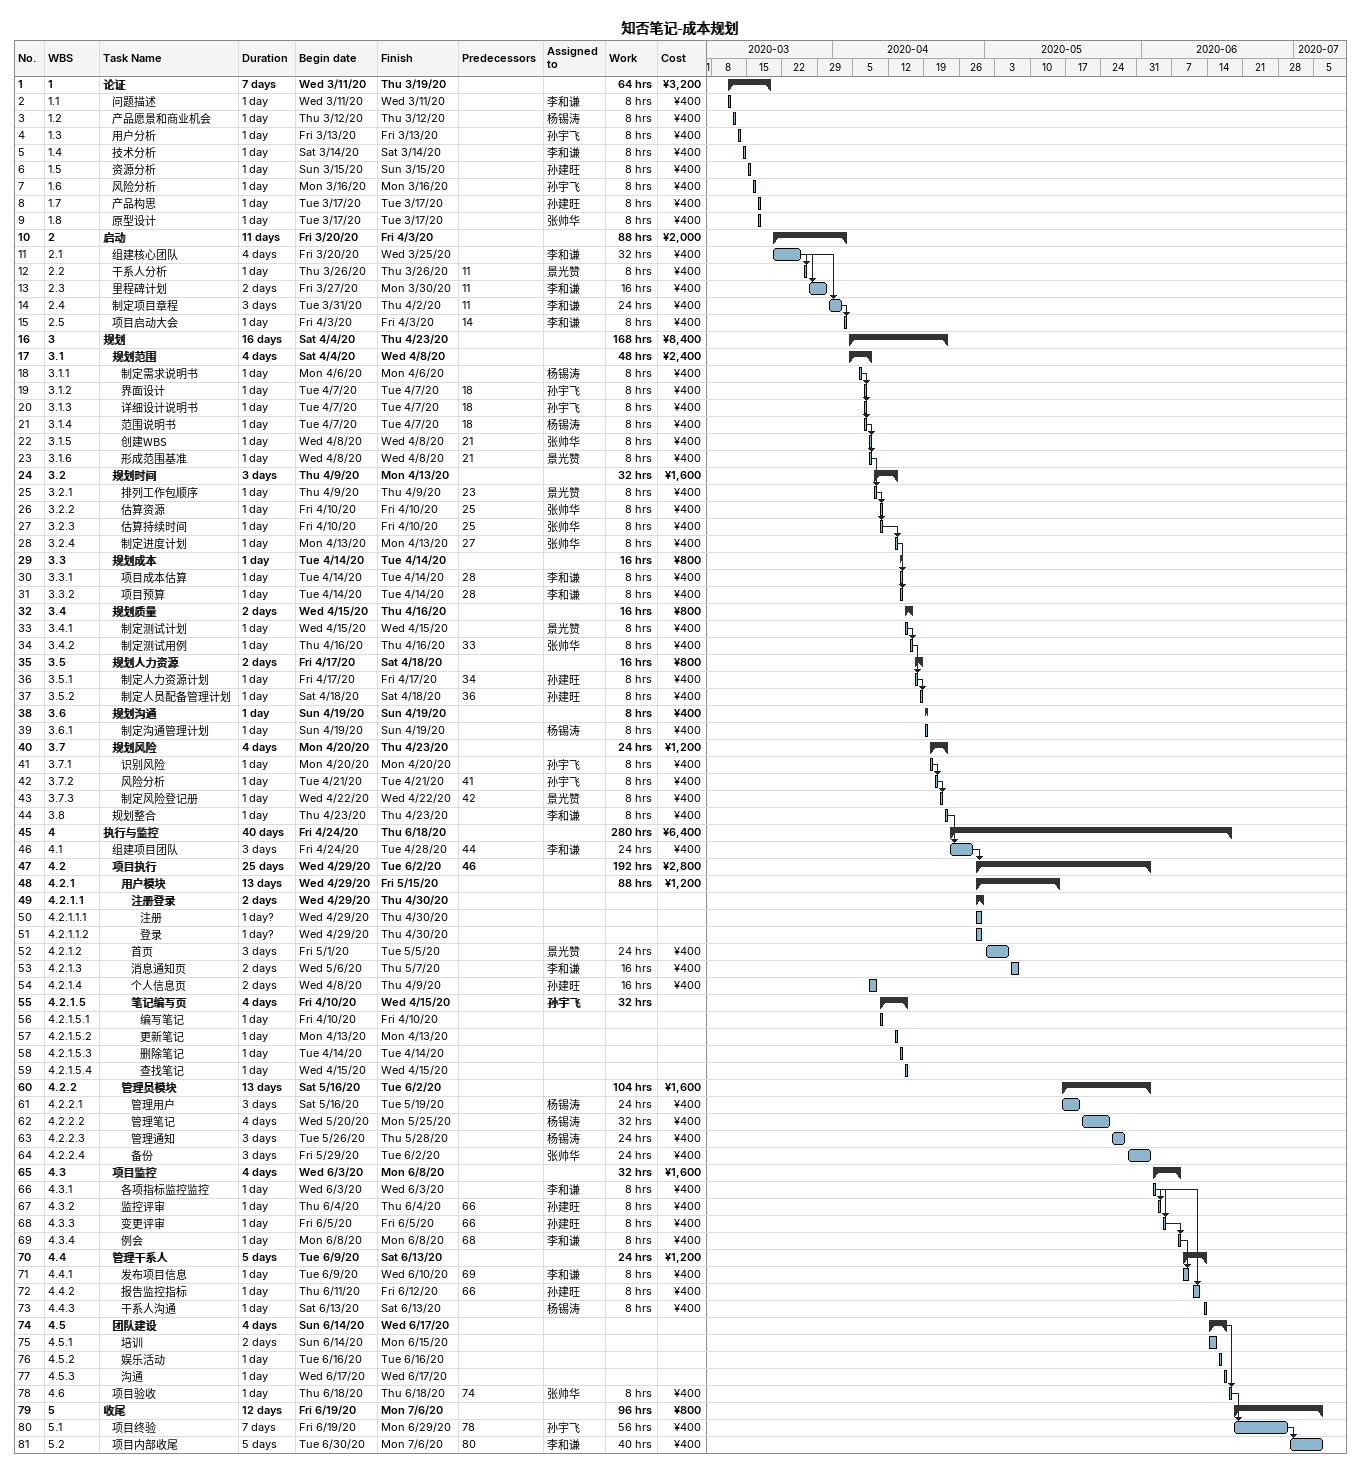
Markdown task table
知否笔记-成本规划

| ID | WBS | Task | Duration | Start | Finish | Predecessors | Resources | Work (h) | Cost (¥) |
|---|---|---|---|---|---|---|---|---|---|
| 1 | 1 | **论证** | 7d | 2020-03-11 | 2020-03-19 |  |  | 64 | 3200 |
| 2 | 1.1 | 问题描述 | 1d | 2020-03-11 | 2020-03-11 |  | 李和谦 | 8 | 400 |
| 3 | 1.2 | 产品愿景和商业机会 | 1d | 2020-03-12 | 2020-03-12 |  | 杨锡涛 | 8 | 400 |
| 4 | 1.3 | 用户分析 | 1d | 2020-03-13 | 2020-03-13 |  | 孙宇飞 | 8 | 400 |
| 5 | 1.4 | 技术分析 | 1d | 2020-03-14 | 2020-03-14 |  | 李和谦 | 8 | 400 |
| 6 | 1.5 | 资源分析 | 1d | 2020-03-15 | 2020-03-15 |  | 孙建旺 | 8 | 400 |
| 7 | 1.6 | 风险分析 | 1d | 2020-03-16 | 2020-03-16 |  | 孙宇飞 | 8 | 400 |
| 8 | 1.7 | 产品构思 | 1d | 2020-03-17 | 2020-03-17 |  | 孙建旺 | 8 | 400 |
| 9 | 1.8 | 原型设计 | 1d | 2020-03-17 | 2020-03-17 |  | 张帅华 | 8 | 400 |
| 10 | 2 | **启动** | 11d | 2020-03-20 | 2020-04-03 |  |  | 88 | 2000 |
| 11 | 2.1 | 组建核心团队 | 4d | 2020-03-20 | 2020-03-25 |  | 李和谦 | 32 | 400 |
| 12 | 2.2 | 干系人分析 | 1d | 2020-03-26 | 2020-03-26 | 11 | 景光赞 | 8 | 400 |
| 13 | 2.3 | 里程碑计划 | 2d | 2020-03-27 | 2020-03-30 | 11 | 李和谦 | 16 | 400 |
| 14 | 2.4 | 制定项目章程 | 3d | 2020-03-31 | 2020-04-02 | 11 | 李和谦 | 24 | 400 |
| 15 | 2.5 | 项目启动大会 | 1d | 2020-04-03 | 2020-04-03 | 14 | 李和谦 | 8 | 400 |
| 16 | 3 | **规划** | 16d | 2020-04-04 | 2020-04-23 |  |  | 168 | 8400 |
| 17 | 3.1 | **规划范围** | 4d | 2020-04-04 | 2020-04-08 |  |  | 48 | 2400 |
| 18 | 3.1.1 | 制定需求说明书 | 1d | 2020-04-06 | 2020-04-06 |  | 杨锡涛 | 8 | 400 |
| 19 | 3.1.2 | 界面设计 | 1d | 2020-04-07 | 2020-04-07 | 18 | 孙宇飞 | 8 | 400 |
| 20 | 3.1.3 | 详细设计说明书 | 1d | 2020-04-07 | 2020-04-07 | 18 | 孙宇飞 | 8 | 400 |
| 21 | 3.1.4 | 范围说明书 | 1d | 2020-04-07 | 2020-04-07 | 18 | 杨锡涛 | 8 | 400 |
| 22 | 3.1.5 | 创建WBS | 1d | 2020-04-08 | 2020-04-08 | 21 | 张帅华 | 8 | 400 |
| 23 | 3.1.6 | 形成范围基准 | 1d | 2020-04-08 | 2020-04-08 | 21 | 景光赞 | 8 | 400 |
| 24 | 3.2 | **规划时间** | 3d | 2020-04-09 | 2020-04-13 |  |  | 32 | 1600 |
| 25 | 3.2.1 | 排列工作包顺序 | 1d | 2020-04-09 | 2020-04-09 | 23 | 景光赞 | 8 | 400 |
| 26 | 3.2.2 | 估算资源 | 1d | 2020-04-10 | 2020-04-10 | 25 | 张帅华 | 8 | 400 |
| 27 | 3.2.3 | 估算持续时间 | 1d | 2020-04-10 | 2020-04-10 | 25 | 张帅华 | 8 | 400 |
| 28 | 3.2.4 | 制定进度计划 | 1d | 2020-04-13 | 2020-04-13 | 27 | 张帅华 | 8 | 400 |
| 29 | 3.3 | **规划成本** | 1d | 2020-04-14 | 2020-04-14 |  |  | 16 | 800 |
| 30 | 3.3.1 | 项目成本估算 | 1d | 2020-04-14 | 2020-04-14 | 28 | 李和谦 | 8 | 400 |
| 31 | 3.3.2 | 项目预算 | 1d | 2020-04-14 | 2020-04-14 | 28 | 李和谦 | 8 | 400 |
| 32 | 3.4 | **规划质量** | 2d | 2020-04-15 | 2020-04-16 |  |  | 16 | 800 |
| 33 | 3.4.1 | 制定测试计划 | 1d | 2020-04-15 | 2020-04-15 |  | 景光赞 | 8 | 400 |
| 34 | 3.4.2 | 制定测试用例 | 1d | 2020-04-16 | 2020-04-16 | 33 | 张帅华 | 8 | 400 |
| 35 | 3.5 | **规划人力资源** | 2d | 2020-04-17 | 2020-04-18 |  |  | 16 | 800 |
| 36 | 3.5.1 | 制定人力资源计划 | 1d | 2020-04-17 | 2020-04-17 | 34 | 孙建旺 | 8 | 400 |
| 37 | 3.5.2 | 制定人员配备管理计划 | 1d | 2020-04-18 | 2020-04-18 | 36 | 孙建旺 | 8 | 400 |
| 38 | 3.6 | **规划沟通** | 1d | 2020-04-19 | 2020-04-19 |  |  | 8 | 400 |
| 39 | 3.6.1 | 制定沟通管理计划 | 1d | 2020-04-19 | 2020-04-19 |  | 杨锡涛 | 8 | 400 |
| 40 | 3.7 | **规划风险** | 4d | 2020-04-20 | 2020-04-23 |  |  | 24 | 1200 |
| 41 | 3.7.1 | 识别风险 | 1d | 2020-04-20 | 2020-04-20 |  | 孙宇飞 | 8 | 400 |
| 42 | 3.7.2 | 风险分析 | 1d | 2020-04-21 | 2020-04-21 | 41 | 孙宇飞 | 8 | 400 |
| 43 | 3.7.3 | 制定风险登记册 | 1d | 2020-04-22 | 2020-04-22 | 42 | 景光赞 | 8 | 400 |
| 44 | 3.8 | 规划整合 | 1d | 2020-04-23 | 2020-04-23 |  | 李和谦 | 8 | 400 |
| 45 | 4 | **执行与监控** | 40d | 2020-04-24 | 2020-06-18 |  |  | 280 | 6400 |
| 46 | 4.1 | 组建项目团队 | 3d | 2020-04-24 | 2020-04-28 | 44 | 李和谦 | 24 | 400 |
| 47 | 4.2 | **项目执行** | 25d | 2020-04-29 | 2020-06-02 | 46 |  | 192 | 2800 |
| 48 | 4.2.1 | **用户模块** | 13d | 2020-04-29 | 2020-05-15 |  |  | 88 | 1200 |
| 49 | 4.2.1.1 | **注册登录** | 2d | 2020-04-29 | 2020-04-30 |  |  |  |  |
| 50 | 4.2.1.1.1 | 注册 | 1d? | 2020-04-29 | 2020-04-30 |  |  |  |  |
| 51 | 4.2.1.1.2 | 登录 | 1d? | 2020-04-29 | 2020-04-30 |  |  |  |  |
| 52 | 4.2.1.2 | 首页 | 3d | 2020-05-01 | 2020-05-05 |  | 景光赞 | 24 | 400 |
| 53 | 4.2.1.3 | 消息通知页 | 2d | 2020-05-06 | 2020-05-07 |  | 李和谦 | 16 | 400 |
| 54 | 4.2.1.4 | 个人信息页 | 2d | 2020-04-08 | 2020-04-09 |  | 孙建旺 | 16 | 400 |
| 55 | 4.2.1.5 | **笔记编写页** | 4d | 2020-04-10 | 2020-04-15 |  | 孙宇飞 | 32 |  |
| 56 | 4.2.1.5.1 | 编写笔记 | 1d | 2020-04-10 | 2020-04-10 |  |  |  |  |
| 57 | 4.2.1.5.2 | 更新笔记 | 1d | 2020-04-13 | 2020-04-13 |  |  |  |  |
| 58 | 4.2.1.5.3 | 删除笔记 | 1d | 2020-04-14 | 2020-04-14 |  |  |  |  |
| 59 | 4.2.1.5.4 | 查找笔记 | 1d | 2020-04-15 | 2020-04-15 |  |  |  |  |
| 60 | 4.2.2 | **管理员模块** | 13d | 2020-05-16 | 2020-06-02 |  |  | 104 | 1600 |
| 61 | 4.2.2.1 | 管理用户 | 3d | 2020-05-16 | 2020-05-19 |  | 杨锡涛 | 24 | 400 |
| 62 | 4.2.2.2 | 管理笔记 | 4d | 2020-05-20 | 2020-05-25 |  | 杨锡涛 | 32 | 400 |
| 63 | 4.2.2.3 | 管理通知 | 3d | 2020-05-26 | 2020-05-28 |  | 杨锡涛 | 24 | 400 |
| 64 | 4.2.2.4 | 备份 | 3d | 2020-05-29 | 2020-06-02 |  | 张帅华 | 24 | 400 |
| 65 | 4.3 | **项目监控** | 4d | 2020-06-03 | 2020-06-08 |  |  | 32 | 1600 |
| 66 | 4.3.1 | 各项指标监控监控 | 1d | 2020-06-03 | 2020-06-03 |  | 李和谦 | 8 | 400 |
| 67 | 4.3.2 | 监控评审 | 1d | 2020-06-04 | 2020-06-04 | 66 | 孙建旺 | 8 | 400 |
| 68 | 4.3.3 | 变更评审 | 1d | 2020-06-05 | 2020-06-05 | 66 | 孙建旺 | 8 | 400 |
| 69 | 4.3.4 | 例会 | 1d | 2020-06-08 | 2020-06-08 | 68 | 李和谦 | 8 | 400 |
| 70 | 4.4 | **管理干系人** | 5d | 2020-06-09 | 2020-06-13 |  |  | 24 | 1200 |
| 71 | 4.4.1 | 发布项目信息 | 1d | 2020-06-09 | 2020-06-10 | 69 | 李和谦 | 8 | 400 |
| 72 | 4.4.2 | 报告监控指标 | 1d | 2020-06-11 | 2020-06-12 | 66 | 孙建旺 | 8 | 400 |
| 73 | 4.4.3 | 干系人沟通 | 1d | 2020-06-13 | 2020-06-13 |  | 杨锡涛 | 8 | 400 |
| 74 | 4.5 | **团队建设** | 4d | 2020-06-14 | 2020-06-17 |  |  |  |  |
| 75 | 4.5.1 | 培训 | 2d | 2020-06-14 | 2020-06-15 |  |  |  |  |
| 76 | 4.5.2 | 娱乐活动 | 1d | 2020-06-16 | 2020-06-16 |  |  |  |  |
| 77 | 4.5.3 | 沟通 | 1d | 2020-06-17 | 2020-06-17 |  |  |  |  |
| 78 | 4.6 | 项目验收 | 1d | 2020-06-18 | 2020-06-18 | 74 | 张帅华 | 8 | 400 |
| 79 | 5 | **收尾** | 12d | 2020-06-19 | 2020-07-06 |  |  | 96 | 800 |
| 80 | 5.1 | 项目终验 | 7d | 2020-06-19 | 2020-06-29 | 78 | 孙宇飞 | 56 | 400 |
| 81 | 5.2 | 项目内部收尾 | 5d | 2020-06-30 | 2020-07-06 | 80 | 李和谦 | 40 | 400 |
